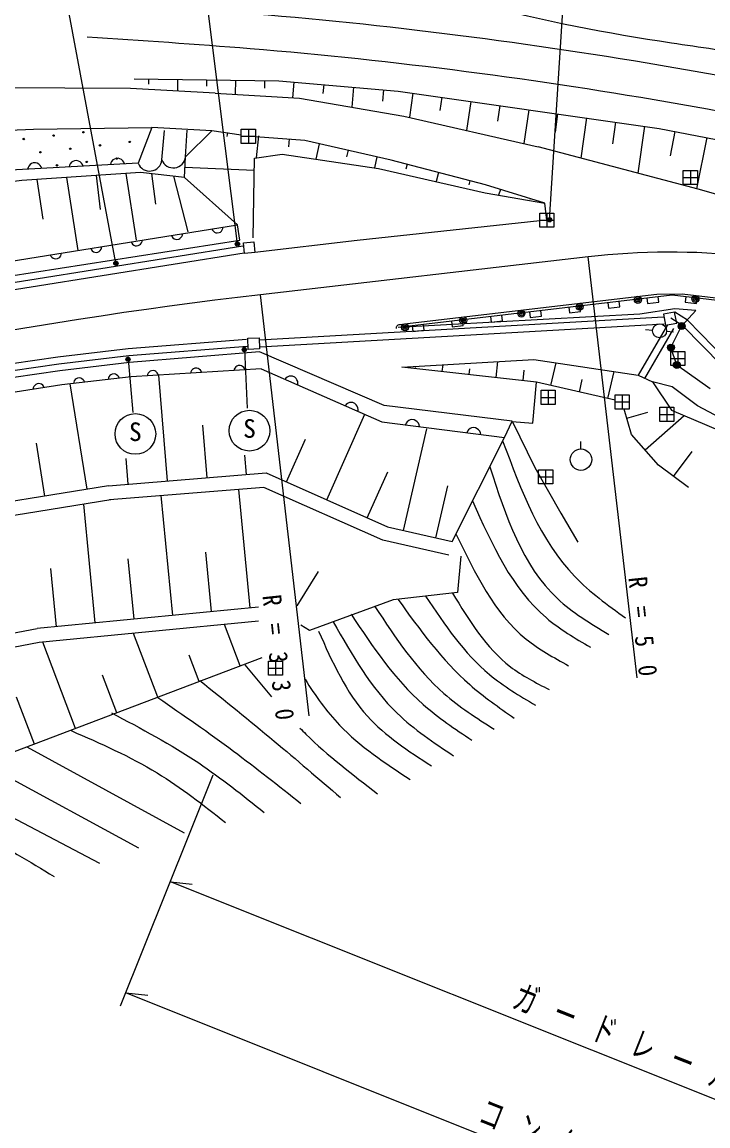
# Model space of a CAD drawing. Units: millimetres, scale not verified. Extents: x 40000 to 680000, y 20000 to 380000.
# Drawn here: x 402204 to 450728, y 259225 to 337374 of the extents above; entities that cross this region are included whole.
import ezdxf
from ezdxf.enums import TextEntityAlignment as Align

# ---------------------------------------------------------------- set-up
doc = ezdxf.new("R2010")
doc.units = ezdxf.units.MM
doc.header["$LTSCALE"] = 1000
doc.layers.add('M-BGD', color=7, linetype='Continuous', lineweight=25)
doc.styles.add('ＭＳ ゴシック', font='')
doc.styles.get('ＭＳ ゴシック').set_extended_font_data('MS Gothic')

msp = doc.modelspace()

# ---------------------------------------------------------------- linework, layer by layer
at = {"layer": 'M-BGD'}
for p, q in [((417437, 321666), (415131, 340075)), ((408841, 320303), (405270, 339379)), ((439522, 323376), (440468, 338193)), ((411152, 333350), (411147, 332974)), ((413202, 333321), (413190, 332491)), ((415252, 333292), (415246, 332838)), ((417302, 333263), (417288, 332265)), ((419352, 333233), (419344, 332686)), ((421433, 333127), (421336, 332017)), ((423544, 332944), (423490, 332328)), ((425655, 332761), (425533, 331353)), ((427766, 332578), (427697, 331786)), ((429847, 332340), (429603, 330634)), ((431897, 332047), (431762, 331108)), ((433947, 331754), (433654, 329703)), ((435997, 331461), (435838, 330349)), ((438047, 331169), (437704, 328772)), ((440097, 330876), (439911, 329575)), ((442147, 330583), (441741, 327741)), ((411391, 329920), (410416, 327387)), ((415632, 329663), (411391, 329920)), ((418213, 329789), (418213, 328789)), ((444197, 330290), (443977, 328749)), ((446247, 329997), (445772, 326675)), ((412089, 327613), (412272, 329688)), ((413761, 327839), (413886, 329720)), ((413761, 327839), (415632, 329663)), ((417713, 329361), (415632, 329663)), ((416728, 329552), (416700, 329276)), ((417713, 329289), (418713, 329289)), ((418919, 329329), (418760, 327760)), ((421110, 329106), (421052, 328531)), ((448394, 329631), (448055, 327896)), ((450640, 329192), (449932, 325576)), ((423226, 328762), (422977, 327666)), ((425267, 328297), (425161, 327829)), ((413694, 326368), (413761, 327839)), ((427308, 327833), (427131, 327055)), ((413727, 327103), (418625, 326879)), ((429439, 327309), (429345, 326952)), ((431661, 326726), (431492, 326083)), ((449488, 326865), (449488, 325865)), ((403244, 326227), (403674, 323409)), ((405343, 326372), (406154, 321209)), ((407442, 326517), (407719, 324108)), ((409541, 326662), (410278, 321937)), ((411366, 326643), (411648, 324478)), ((412918, 326459), (413929, 322530)), ((433882, 326142), (433807, 325857)), ((448988, 326365), (449988, 326365)), ((436043, 325529), (435920, 325127)), ((438143, 324886), (438122, 324819)), ((439335, 323357), (439193, 324565)), ((439335, 323857), (439335, 322857)), ((417616, 321942), (417455, 323016)), ((438835, 323357), (439835, 323357)), ((442261, 320754), (419068, 318067)), ((445714, 290954), (442261, 320754)), ((422521, 288266), (419068, 318067)), ((429264, 316008), (447116, 318119)), ((447116, 318119), (448912, 318135)), ((448912, 318135), (454902, 317427)), ((419002, 314883), (447592, 316508)), ((419030, 314384), (447621, 316009)), ((428966, 315973), (429264, 316008)), ((447866, 315937), (445803, 312383)), ((448113, 314328), (448870, 315854)), ((448298, 315686), (446236, 312132)), ((446808, 315548), (446309, 315577)), ((447805, 315481), (448304, 315443)), ((417929, 314192), (418139, 310032)), ((448531, 313093), (448113, 314328)), ((409698, 313507), (410029, 309745)), ((427814, 310230), (418993, 314026)), ((448101, 313561), (449101, 313561)), ((448601, 314061), (448601, 313061)), ((430032, 312837), (430041, 312918)), ((431936, 312625), (431990, 313113)), ((433840, 312413), (433885, 312820)), ((435744, 312201), (435871, 313340)), ((437648, 311989), (437730, 312721)), ((439611, 311649), (439983, 313255)), ((443654, 310713), (444099, 312638)), ((450882, 311401), (448531, 313093)), ((412500, 304885), (411890, 312385)), ((441632, 311181), (441837, 312064)), ((406818, 304303), (405611, 311765)), ((439425, 311304), (439425, 310304)), ((438925, 310804), (439925, 310804)), ((444164, 310479), (445164, 310479)), ((444664, 310979), (444664, 309979)), ((423765, 303545), (426458, 309604)), ((436881, 309108), (427814, 310230)), ((444997, 309325), (446480, 309752)), ((446283, 307089), (449041, 309520)), ((447322, 309600), (448322, 309600)), ((447822, 310100), (447822, 309100)), ((415289, 305112), (414987, 308831)), ((436324, 307955), (436881, 309108)), ((429199, 301378), (430834, 308575)), ((432625, 300599), (436324, 307955)), ((403822, 303819), (403216, 307569)), ((420904, 304816), (422246, 307837)), ((441747, 307155), (441747, 307675)), ((409710, 304658), (409563, 306470)), ((418078, 305339), (417966, 306720)), ((448297, 305213), (449612, 306967)), ((439245, 305685), (439245, 304685)), ((408316, 304545), (419473, 305452)), ((419473, 305452), (428056, 301637)), ((426626, 302273), (428073, 305529)), ((438745, 305185), (439745, 305185)), ((418349, 295906), (417532, 304292)), ((431483, 300859), (432318, 304532)), ((407381, 294837), (406561, 303248)), ((412865, 295372), (412039, 303847)), ((428056, 301637), (432625, 300599)), ((410123, 295105), (409708, 299364)), ((415607, 295639), (415196, 299854)), ((404639, 294570), (404237, 298689)), ((421663, 296037), (423178, 298484)), ((418928, 295962), (403268, 294437)), ((418932, 294958), (403410, 293446)), ((417638, 291789), (416523, 294723)), ((411813, 289576), (410096, 294097)), ((405989, 287363), (403669, 293471)), ((419174, 292372), (392885, 282384)), ((414726, 290682), (414017, 292546)), ((417954, 291868), (419844, 289592)), ((419628, 291638), (420628, 291638)), ((420128, 292138), (420128, 291138)), ((408901, 288469), (407892, 291127)), ((403077, 286257), (401814, 289580)), ((402537, 286068), (413661, 279983)), ((399372, 284936), (410438, 278909)), ((396491, 283694), (407692, 277835)), ((409176, 267717), (415727, 284084)), ((484627, 247722), (412696, 276513)), ((412696, 276513), (414245, 276345)), ((481478, 239855), (409548, 268646)), ((409548, 268646), (411096, 268478))]:
    msp.add_line(p, q, dxfattribs=at)
for points in [[(410127, 333365), (420377, 333219), (428822, 332486), (447272, 329851), (454007, 328533), (469163, 325019), (481390, 321651), (499692, 315948)], [(415866, 332352), (409864, 332665), (400557, 332729), (386213, 331964)], [(415866, 332352), (421842, 331986), (429217, 330722), (438725, 328538)], [(357957, 326516), (361627, 327617), (365419, 328228), (368077, 328361), (403012, 329790), (411391, 329920)], [(439193, 324565), (434993, 325851), (428328, 327600), (422206, 328994), (418713, 329252)], [(470862, 318869), (460047, 322715), (450038, 325548), (438725, 328538)], [(406524, 327174), (406477, 327292), (406412, 327388), (406307, 327483), (406204, 327537), (406082, 327571), (405922, 327562), (405804, 327515), (405708, 327450), (405613, 327345), (405559, 327242), (405525, 327120)], [(409452, 327334), (409405, 327452), (409340, 327549), (409235, 327643), (409131, 327697), (409009, 327731), (408850, 327722), (408732, 327676), (408635, 327610), (408541, 327505), (408487, 327402), (408453, 327280)], [(418546, 322100), (418640, 327744), (420611, 328013), (427412, 327014), (434962, 325291), (439193, 324565)], [(417455, 323016), (413694, 326368), (410591, 326735), (402195, 326154), (390679, 324753), (381097, 322858), (367816, 319123), (357509, 317652), (343690, 313305), (342846, 310181), (338372, 306900), (333784, 304560), (328199, 299714)], [(410416, 327387), (366499, 324984), (359058, 324130)], [(403596, 327014), (403550, 327132), (403484, 327228), (403379, 327323), (403276, 327377), (403154, 327410), (402994, 327402), (402876, 327355), (402780, 327290), (402685, 327184), (402631, 327081), (402598, 326959)], [(328199, 299714), (339138, 305160), (358449, 311675), (368641, 312771), (374292, 314462), (377783, 315435), (382653, 316647), (387534, 317793), (392435, 318861), (397450, 319804), (417455, 323016)], [(415631, 322723), (415678, 322634), (415738, 322562), (415829, 322496), (415916, 322461), (416016, 322445), (416142, 322465), (416232, 322512), (416303, 322572), (416370, 322664), (416404, 322750), (416421, 322850)], [(438835, 323304), (432711, 322650), (425910, 321921), (418668, 321058)], [(412773, 322265), (412820, 322175), (412880, 322103), (412972, 322037), (413058, 322002), (413158, 321986), (413284, 322006), (413374, 322053), (413445, 322113), (413512, 322205), (413547, 322291), (413563, 322391)], [(328851, 298815), (339525, 304236), (358665, 310692), (368839, 311787), (374561, 313498), (378039, 314468), (382882, 315674), (387747, 316816), (392634, 317880), (397621, 318819), (417616, 321942)], [(358773, 310201), (368938, 311295), (374695, 313017), (382996, 315187), (387853, 316327), (392733, 317390), (397707, 318326), (417826, 321530)], [(407057, 321347), (407104, 321257), (407164, 321186), (407256, 321119), (407343, 321085), (407442, 321068), (407569, 321089), (407659, 321135), (407730, 321196), (407796, 321287), (407831, 321374), (407847, 321474)], [(409915, 321806), (409962, 321716), (410022, 321645), (410114, 321578), (410200, 321544), (410300, 321527), (410427, 321547), (410516, 321594), (410588, 321654), (410654, 321746), (410689, 321833), (410705, 321933)], [(358875, 309709), (369038, 310802), (374830, 312535), (383117, 314702), (387959, 315839), (392833, 316900), (397792, 317834), (417905, 321037)], [(404200, 320888), (404246, 320798), (404306, 320727), (404398, 320661), (404485, 320626), (404585, 320610), (404711, 320630), (404801, 320677), (404872, 320737), (404938, 320828), (404973, 320915), (404989, 321015)], [(468987, 314025), (456383, 317084), (448194, 318051), (428822, 315750)], [(443645, 317511), (443693, 317114), (444487, 317208), (444440, 317605)], [(446413, 317840), (446460, 317443), (447254, 317537), (447207, 317934)], [(449161, 317937), (449114, 317540), (449909, 317446), (449956, 317843)], [(448870, 315854), (449872, 316946), (448394, 317076), (445922, 316690), (428822, 315750)], [(435343, 316525), (435391, 316127), (436185, 316222), (436138, 316619)], [(438111, 316853), (438158, 316456), (438952, 316551), (438905, 316948)], [(440878, 317182), (440925, 316785), (441720, 316879), (441672, 317277)], [(452048, 313444), (449281, 316260), (448379, 316827)], [(428697, 315690), (428692, 315729), (428705, 315791), (428729, 315844), (428773, 315900), (428819, 315936), (428886, 315964), (428966, 315973)], [(429809, 315867), (429856, 315470), (430650, 315564), (430603, 315961)], [(432576, 316196), (432623, 315799), (433418, 315893), (433370, 316290)], [(451691, 313093), (448965, 315867), (448113, 316403)], [(310404, 284256), (323689, 288783), (330922, 292404), (342206, 296562), (360038, 302594), (373354, 306777), (380255, 308758), (389934, 311123), (394860, 312127), (399824, 312969), (404742, 313677), (409715, 314258), (418091, 314936)], [(310565, 283783), (323883, 288321), (331121, 291945), (342373, 296090), (360193, 302119), (373498, 306298), (380383, 308274), (390043, 310635), (394951, 311636), (399901, 312475), (404806, 313181), (409764, 313761), (418132, 314437)], [(418993, 314026), (409813, 313263), (404871, 312686), (399979, 311981), (395043, 311144), (390153, 310147), (380511, 307791), (373642, 305819), (360348, 301643), (342540, 295619), (331320, 291485), (324076, 287858), (316484, 285305)], [(444164, 310595), (438600, 311883), (429080, 312943), (438422, 313489), (445803, 312383), (446814, 311915)], [(419115, 312814), (409911, 312268), (405007, 311695), (395221, 310160), (390371, 309171), (380768, 306824), (373930, 304862), (360658, 300693), (342873, 294676), (331718, 290566), (324638, 286853)], [(411845, 312382), (411807, 312476), (411754, 312553), (411670, 312629), (411587, 312672), (411489, 312698), (411362, 312690), (411268, 312653), (411191, 312600), (411115, 312516), (411072, 312433), (411046, 312335)], [(414913, 312564), (414875, 312658), (414822, 312735), (414738, 312811), (414655, 312854), (414557, 312880), (414430, 312872), (414336, 312835), (414259, 312782), (414183, 312697), (414140, 312615), (414114, 312517)], [(417981, 312746), (417943, 312840), (417890, 312917), (417806, 312992), (417723, 313036), (417625, 313062), (417497, 313054), (417404, 313017), (417327, 312964), (417251, 312879), (417208, 312797), (417182, 312699)], [(419115, 312814), (427647, 309084), (436324, 307955)], [(406630, 311884), (406587, 311976), (406530, 312050), (406441, 312120), (406356, 312158), (406257, 312179), (406130, 312164), (406039, 312121), (405965, 312064), (405894, 311976), (405856, 311891), (405835, 311792)], [(409082, 312171), (409039, 312263), (408983, 312337), (408894, 312407), (408809, 312445), (408710, 312466), (408583, 312451), (408491, 312408), (408417, 312351), (408347, 312262), (408308, 312177), (408288, 312078)], [(421706, 311681), (421718, 311807), (421703, 311923), (421651, 312054), (421584, 312149), (421490, 312234), (421343, 312298), (421217, 312309), (421101, 312295), (420970, 312243), (420875, 312175), (420790, 312081)], [(436881, 309086), (438348, 308968), (438600, 311883)], [(453156, 308540), (449986, 310217), (448198, 311561), (446814, 311915)], [(446814, 311915), (448148, 309899), (453163, 307773)], [(403771, 311501), (403724, 311591), (403664, 311662), (403573, 311729), (403486, 311764), (403387, 311781), (403260, 311761), (403170, 311714), (403099, 311655), (403032, 311563), (402997, 311477), (402980, 311377)], [(425972, 309816), (425983, 309942), (425969, 310058), (425917, 310189), (425849, 310284), (425755, 310369), (425609, 310433), (425483, 310445), (425367, 310430), (425236, 310378), (425140, 310310), (425056, 310216)], [(449356, 304418), (447237, 306007), (445330, 308170), (444809, 309979)], [(430312, 308737), (430288, 308861), (430241, 308968), (430155, 309080), (430064, 309152), (429950, 309208), (429791, 309228), (429667, 309204), (429560, 309158), (429448, 309071), (429376, 308980), (429320, 308866)], [(436881, 309108), (438486, 305845), (440325, 302599), (441518, 300543)], [(434651, 308172), (434627, 308297), (434580, 308403), (434494, 308516), (434402, 308588), (434288, 308643), (434130, 308664), (434006, 308640), (433899, 308593), (433787, 308507), (433714, 308415), (433659, 308301)], [(408316, 304545), (396332, 302608), (382464, 299333), (370149, 295835), (355907, 291188), (338815, 285111)], [(432404, 299624), (427739, 300684), (419300, 304435), (408397, 303548)], [(408475, 303558), (396527, 301626), (382715, 298365), (370441, 294878), (356229, 290241), (339150, 284169)], [(433251, 299565), (433003, 296990), (428450, 296470), (422532, 294299), (421934, 294669)], [(347113, 277863), (363495, 283754), (373606, 287087), (384011, 290095), (392974, 292473), (403268, 294437)], [(403410, 293446), (393196, 291497), (384278, 289131), (373901, 286132), (363820, 282809), (347452, 276922)]]:
    msp.add_lwpolyline(points, dxfattribs=at)
for points in [[(417713, 328789), (417713, 329789), (418713, 329789), (418713, 328789)], [(448988, 325865), (448988, 326865), (449988, 326865), (449988, 325865)], [(438835, 322857), (438835, 323857), (439835, 323857), (439835, 322857)], [(418590, 321824), (418668, 321058), (417936, 320984), (417858, 321750)], [(447583, 316692), (447734, 315914), (448526, 316068), (448375, 316846)], [(419005, 314233), (418203, 314196), (418166, 314988), (418968, 315025)], [(448101, 313061), (448101, 314061), (449101, 314061), (449101, 313061)], [(438925, 310304), (438925, 311304), (439925, 311304), (439925, 310304)], [(444164, 309979), (444164, 310979), (445164, 310979), (445164, 309979)], [(447322, 309100), (447322, 310100), (448322, 310100), (448322, 309100)], [(438745, 304685), (438745, 305685), (439745, 305685), (439745, 304685)], [(419628, 291138), (419628, 292138), (420628, 292138), (420628, 291138)]]:
    msp.add_lwpolyline(points, close=True, dxfattribs=at)
for centre, radius in [((402326, 329096), 50), ((404434, 329337), 50), ((406541, 329579), 50), ((405609, 328405), 50), ((407716, 328646), 50), ((409824, 328888), 50), ((403501, 328163), 50), ((406783, 327472), 50), ((408891, 327714), 50), ((404676, 327230), 50), ((439522, 323376), 150), ((439522, 323376), 90), ((439522, 323376), 30), ((417437, 321666), 150), ((417437, 321666), 90), ((417437, 321666), 30), ((408841, 320303), 150), ((408841, 320303), 90), ((408841, 320303), 30), ((441652, 317221), 250), ((441652, 317221), 150), ((445772, 317708), 250), ((445772, 317708), 150), ((445772, 317708), 50), ((449845, 317773), 250), ((449845, 317773), 150), ((449845, 317773), 50), ((437532, 316734), 250), ((437532, 316734), 150), ((437532, 316734), 50), ((441652, 317221), 50), ((429293, 315760), 250), ((429293, 315760), 150), ((429293, 315760), 50), ((433413, 316247), 250), ((433413, 316247), 150), ((433413, 316247), 50), ((447307, 315519), 500), ((448870, 315854), 250), ((448870, 315854), 220), ((448870, 315854), 190), ((448870, 315854), 160), ((448870, 315854), 130), ((448870, 315854), 100), ((448870, 315854), 70), ((448870, 315854), 40), ((448870, 315854), 10), ((417929, 314192), 150), ((417929, 314192), 90), ((417929, 314192), 30), ((448113, 314328), 250), ((448113, 314328), 220), ((448113, 314328), 190), ((448113, 314328), 160), ((448113, 314328), 130), ((448113, 314328), 100), ((448113, 314328), 70), ((448113, 314328), 40), ((448113, 314328), 10), ((409698, 313507), 150), ((409698, 313507), 90), ((409698, 313507), 30), ((448531, 313093), 250), ((448531, 313093), 220), ((448531, 313093), 190), ((448531, 313093), 160), ((448531, 313093), 130), ((448531, 313093), 100), ((448531, 313093), 70), ((448531, 313093), 40), ((448531, 313093), 10), ((410218, 308216), 1440), ((418296, 308447), 1440), ((441747, 306395), 760)]:
    msp.add_circle(centre, radius, dxfattribs=at)
for centre, radius, start, end in [((411227, 327688), 865, 200.36647, 355.0057), ((412899, 327914), 865, 200.36647, 355.0057), ((448016, 271087), 50000, 70.96109, 96.60944), ((457051, -9740), 330000, 96.60944, 105.62903)]:
    msp.add_arc(centre, radius, start, end, dxfattribs=at)
for points, knots in [([(414396, 344372), (417446, 343589), (420496, 342806), (423520, 341926), (427225, 340849), (430890, 339626), (434618, 338634), (439067, 337451), (443604, 336596), (448162, 335907), (450172, 335604), (452188, 335341), (454182, 334966), (457728, 334300), (461205, 333282), (464716, 332427), (469348, 331298), (474039, 330452), (478730, 329605)], [0, 0, 0, 0, 1, 1, 1, 2, 2, 2, 3, 3, 3, 4, 4, 4, 5, 5, 5, 6, 6, 6, 6]), ([(427846, 343525), (432018, 343321), (436190, 343116), (440167, 342114), (444577, 341004), (448747, 338913), (453053, 337318), (456525, 336031), (460085, 335066), (463775, 334496), (464779, 334341), (465792, 334215), (466785, 334308), (467642, 334388), (468483, 334630), (469325, 334872)], [0, 0, 0, 0, 1, 1, 1, 2, 2, 2, 3, 3, 3, 4, 4, 4, 5, 5, 5, 5]), ([(406987, 338794), (410874, 338541), (414761, 338288), (418643, 337966), (439159, 336265), (459542, 332636), (479468, 327305), (485299, 325746), (491090, 324040), (496817, 322156)], [0, 0, 0, 0, 1, 1, 1, 2, 2, 2, 3, 3, 3, 3]), ([(548944, 296220), (537824, 302009), (526705, 307799), (515177, 312649), (503411, 317600), (491220, 321572), (478852, 324883), (459028, 330189), (438750, 333798), (418339, 335485), (414499, 335802), (410655, 336051), (406810, 336300)], [0, 0, 0, 0, 1, 1, 1, 2, 2, 2, 3, 3, 3, 4, 4, 4, 4]), ([(436205, 307718), (437523, 304200), (438840, 300682), (441318, 298117), (442370, 297026), (443633, 296108), (444895, 295189)], [0, 0, 0, 0, 1, 1, 1, 2, 2, 2, 2]), ([(435290, 305898), (436439, 302393), (437588, 298887), (440082, 296555), (441136, 295570), (442430, 294794), (443724, 294018)], [0, 0, 0, 0, 1, 1, 1, 2, 2, 2, 2]), ([(434069, 303471), (435462, 300367), (436854, 297263), (439301, 295189), (440238, 294395), (441331, 293751), (442423, 293108)], [0, 0, 0, 0, 1, 1, 1, 2, 2, 2, 2]), ([(432904, 301154), (434247, 298347), (435589, 295539), (437870, 293693), (438770, 292964), (439816, 292386), (440862, 291807)], [0, 0, 0, 0, 1, 1, 1, 2, 2, 2, 2]), ([(428793, 296509), (430351, 294354), (431909, 292200), (433874, 290474), (434856, 289610), (435940, 288855), (437024, 288099)], [0, 0, 0, 0, 1, 1, 1, 2, 2, 2, 2]), ([(430753, 296733), (432107, 294711), (433461, 292688), (435279, 291176), (436268, 290353), (437394, 289681), (438520, 289009)], [0, 0, 0, 0, 1, 1, 1, 2, 2, 2, 2]), ([(432656, 296951), (433841, 295006), (435026, 293062), (436754, 291738), (437584, 291102), (438540, 290608), (439496, 290115)], [0, 0, 0, 0, 1, 1, 1, 2, 2, 2, 2]), ([(425484, 295445), (427017, 293149), (428550, 290853), (430573, 289069), (431635, 288131), (432834, 287334), (434032, 286537)], [0, 0, 0, 0, 1, 1, 1, 2, 2, 2, 2]), ([(427167, 295999), (428631, 293775), (430094, 291550), (432048, 289841), (433129, 288895), (434361, 288106), (435593, 287318)], [0, 0, 0, 0, 1, 1, 1, 2, 2, 2, 2]), ([(424217, 294914), (425545, 292579), (426873, 290245), (428746, 288436), (429929, 287295), (431330, 286363), (432731, 285431)], [0, 0, 0, 0, 1, 1, 1, 2, 2, 2, 2]), ([(423178, 294252), (424146, 292081), (425114, 289911), (426639, 288226), (427896, 286836), (429533, 285776), (431169, 284716)], [0, 0, 0, 0, 1, 1, 1, 2, 2, 2, 2]), ([(414790, 290761), (416546, 289339), (418302, 287918), (420036, 286470), (421617, 285150), (423180, 283808), (424742, 282466)], [0, 0, 0, 0, 1, 1, 1, 2, 2, 2, 2]), ([(422226, 290845), (422956, 289680), (423741, 288568), (424672, 287594), (426108, 286090), (427891, 284915), (429673, 283740)], [0, 0, 0, 0, 1, 1, 1, 2, 2, 2, 2]), ([(411814, 289550), (413610, 288310), (415407, 287070), (417156, 285767), (418775, 284562), (420354, 283303), (421933, 282044)], [0, 0, 0, 0, 1, 1, 1, 2, 2, 2, 2]), ([(408527, 288471), (410630, 287358), (412732, 286244), (414698, 284924), (416304, 283846), (417819, 282629), (419334, 281412)], [0, 0, 0, 0, 1, 1, 1, 2, 2, 2, 2]), ([(405668, 287214), (407750, 286301), (409832, 285389), (411757, 284215), (413451, 283182), (415022, 281946), (416594, 280710)], [0, 0, 0, 0, 1, 1, 1, 2, 2, 2, 2]), ([(421856, 287386), (421997, 287243), (422140, 287102), (422284, 286961), (423852, 285436), (425597, 284091), (427341, 282747)], [0, 0, 0, 0, 1, 1, 1, 2, 2, 2, 2]), ([(393302, 282562), (393307, 282560), (393311, 282559), (393316, 282557), (397548, 281100), (401008, 278990), (404469, 276879)], [0, 0, 0, 0, 1, 1, 1, 2, 2, 2, 2])]:
    msp.add_open_spline(points, degree=3, knots=knots, dxfattribs=at)

# ---------------------------------------------------------------- texts
at = {"layer": 'M-BGD', "style": 'ＭＳ ゴシック'}
for p in [(409768, 307316), (417846, 307547)]:
    msp.add_text('S', height=1320, dxfattribs=at).set_placement(p, align=Align.BOTTOM_LEFT)
at = {"layer": 'M-BGD', "attachment_point": 7, "style": 'ＭＳ ゴシック'}
for s, insert, char_height, rotation in [('\\T2.59;\\W0.9;R=50', (445079, 298043), 1320, 276.2), ('\\T2.51;\\W0.9;R=330', (419189, 296765), 1320, 276.2), ('\\T1.83;\\W0.65;ガードレール\\~\u3000L=82.0', (436750, 267568), 1833, 338.402), ('\\T1.75;\\W0.65;コンクリート\u3000\u3000L=82.0', (434310, 259393), 1833, 338.302)]:
    msp.add_mtext(s, dxfattribs=dict(at, insert=insert, char_height=char_height, rotation=rotation))

doc.saveas('drawing.dxf')
